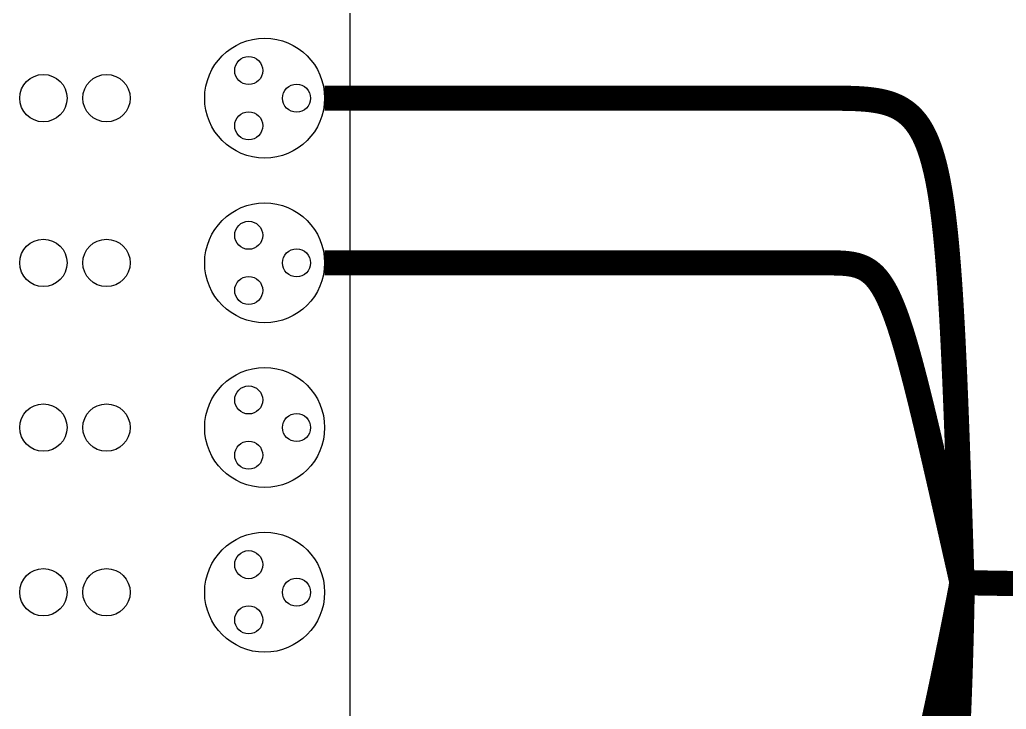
# Model space of a CAD drawing. Header units: millimetres. Extents: x 88 to 97873, y 32 to 55088.
# Drawn here: x 2894 to 3874, y 8741 to 9426 of the extents above; entities that cross this region are included whole.
import ezdxf

# ---------------------------------------------------------------- set-up
doc = ezdxf.new("R2010")
doc.units = ezdxf.units.MM
doc.header["$LTSCALE"] = 0.3
doc.layers.add('Ligação exterior', color=171, linetype='Continuous')

msp = doc.modelspace()

# ---------------------------------------------------------------- linework, layer by layer
at = {"color": 4, "const_width": 25}
msp.add_lwpolyline([(3817.33, 8866.78), (4077.38, 8862.34, 0.419223), (4171.31, 8954.68), (4171.31, 11568.75, -0.414214), (4263.66, 11661.1), (18232.83, 11661.1, -0.414201), (18325.19, 11568.75), (18325.31, 8765.32)], format="xyb", dxfattribs=at)
at = {"color": 5, "const_width": 25}
for points in [[(3197.14, 9347.78), (3693.53, 9347.78)], [(3693.53, 9347.78), (3693.89, 9347.78), (3694.26, 9347.78), (3694.62, 9347.78), (3694.98, 9347.78), (3695.34, 9347.78), (3695.7, 9347.78), (3696.06, 9347.78), (3696.42, 9347.78), (3696.77, 9347.78), (3697.13, 9347.78), (3697.48, 9347.78), (3697.84, 9347.78), (3698.19, 9347.78), (3698.55, 9347.78), (3698.9, 9347.78), (3699.25, 9347.78), (3699.6, 9347.78), (3699.96, 9347.78), (3700.31, 9347.78), (3700.65, 9347.78), (3701, 9347.78), (3701.35, 9347.78), (3701.7, 9347.78), (3702.05, 9347.78), (3702.39, 9347.78), (3702.74, 9347.77), (3703.08, 9347.77), (3703.42, 9347.77), (3703.77, 9347.77), (3704.11, 9347.77), (3704.45, 9347.77), (3704.79, 9347.77), (3705.13, 9347.77), (3705.47, 9347.76), (3705.81, 9347.76), (3706.15, 9347.76), (3706.49, 9347.76), (3706.82, 9347.76), (3707.16, 9347.75), (3707.49, 9347.75), (3707.83, 9347.75), (3708.16, 9347.75), (3708.5, 9347.74), (3708.83, 9347.74), (3709.16, 9347.74), (3709.49, 9347.74), (3709.82, 9347.73), (3710.15, 9347.73), (3710.48, 9347.73), (3710.81, 9347.72), (3711.14, 9347.72), (3711.46, 9347.72), (3711.79, 9347.71), (3712.12, 9347.71), (3712.44, 9347.7), (3712.77, 9347.7), (3713.09, 9347.69), (3713.41, 9347.69), (3713.74, 9347.68), (3714.06, 9347.68), (3714.38, 9347.67), (3714.7, 9347.67), (3715.02, 9347.66), (3715.34, 9347.66), (3715.65, 9347.65), (3715.97, 9347.64), (3716.29, 9347.64), (3716.61, 9347.63), (3716.92, 9347.62), (3717.24, 9347.62), (3717.55, 9347.61), (3717.86, 9347.6), (3718.18, 9347.59), (3718.49, 9347.59), (3718.8, 9347.58), (3719.11, 9347.57), (3719.42, 9347.56), (3719.73, 9347.55), (3720.04, 9347.54), (3720.35, 9347.53), (3720.66, 9347.52), (3720.96, 9347.52), (3721.27, 9347.51), (3721.57, 9347.49), (3721.88, 9347.48), (3722.18, 9347.47), (3722.49, 9347.46), (3722.79, 9347.45), (3723.09, 9347.44), (3723.39, 9347.43), (3723.7, 9347.42), (3724, 9347.4), (3724.3, 9347.39), (3724.59, 9347.38), (3724.89, 9347.37), (3725.19, 9347.35), (3725.49, 9347.34), (3725.78, 9347.33), (3726.08, 9347.31), (3726.37, 9347.3), (3726.67, 9347.28), (3726.96, 9347.27), (3727.26, 9347.25), (3727.55, 9347.24), (3727.84, 9347.22), (3728.13, 9347.2), (3728.42, 9347.19), (3728.71, 9347.17), (3729, 9347.15), (3729.29, 9347.14), (3729.58, 9347.12), (3729.87, 9347.1), (3730.15, 9347.08), (3730.44, 9347.06), (3730.73, 9347.04), (3731.01, 9347.02), (3731.29, 9347), (3731.58, 9346.98), (3731.86, 9346.96), (3732.14, 9346.94), (3732.43, 9346.92), (3732.71, 9346.9), (3732.99, 9346.88), (3733.27, 9346.85), (3733.55, 9346.83), (3733.83, 9346.81), (3734.1, 9346.79), (3734.38, 9346.76), (3734.66, 9346.74), (3734.93, 9346.71), (3735.21, 9346.69), (3735.48, 9346.66), (3735.76, 9346.64), (3736.03, 9346.61), (3736.31, 9346.59), (3736.58, 9346.56), (3736.85, 9346.53), (3737.12, 9346.5), (3737.39, 9346.48), (3737.66, 9346.45), (3737.93, 9346.42), (3738.2, 9346.39), (3738.47, 9346.36), (3738.74, 9346.33), (3739, 9346.3), (3739.27, 9346.27), (3739.53, 9346.24), (3739.8, 9346.2), (3740.06, 9346.17), (3740.33, 9346.14), (3740.59, 9346.11), (3740.85, 9346.07), (3741.12, 9346.04), (3741.38, 9346), (3741.64, 9345.97), (3741.9, 9345.93), (3742.16, 9345.9), (3742.42, 9345.86), (3742.68, 9345.83), (3742.93, 9345.79), (3743.19, 9345.75), (3743.45, 9345.71), (3743.71, 9345.67), (3743.96, 9345.64), (3744.22, 9345.6), (3744.47, 9345.56), (3744.72, 9345.52), (3744.98, 9345.47), (3745.23, 9345.43), (3745.48, 9345.39), (3745.73, 9345.35), (3745.98, 9345.31), (3746.23, 9345.26), (3746.48, 9345.22), (3746.73, 9345.17), (3746.98, 9345.13), (3747.23, 9345.08), (3747.48, 9345.04), (3747.72, 9344.99), (3747.97, 9344.94), (3748.22, 9344.9), (3748.46, 9344.85), (3748.7, 9344.8), (3748.95, 9344.75), (3749.19, 9344.7), (3749.43, 9344.65), (3749.68, 9344.6), (3749.92, 9344.55), (3750.16, 9344.5), (3750.4, 9344.44), (3750.64, 9344.39), (3750.88, 9344.34), (3751.12, 9344.28), (3751.36, 9344.23), (3751.59, 9344.17), (3751.83, 9344.12), (3752.07, 9344.06), (3752.3, 9344), (3752.54, 9343.95), (3752.77, 9343.89), (3753.01, 9343.83), (3753.24, 9343.77), (3753.47, 9343.71), (3753.71, 9343.65), (3753.94, 9343.59), (3754.17, 9343.53), (3754.4, 9343.46), (3754.63, 9343.4), (3754.86, 9343.34), (3755.09, 9343.27), (3755.32, 9343.21), (3755.55, 9343.14), (3755.77, 9343.08), (3756, 9343.01), (3756.23, 9342.94), (3756.45, 9342.88), (3756.68, 9342.81), (3756.9, 9342.74), (3757.13, 9342.67), (3757.35, 9342.6), (3757.57, 9342.53), (3757.8, 9342.45), (3758.02, 9342.38), (3758.24, 9342.31), (3758.46, 9342.24), (3758.68, 9342.16), (3758.9, 9342.09), (3759.12, 9342.01), (3759.34, 9341.93), (3759.56, 9341.86), (3759.78, 9341.78), (3759.99, 9341.7), (3760.21, 9341.62), (3760.43, 9341.54), (3760.64, 9341.46), (3760.86, 9341.38), (3761.07, 9341.3), (3761.29, 9341.22), (3761.5, 9341.13), (3761.71, 9341.05), (3761.92, 9340.97), (3762.14, 9340.88), (3762.35, 9340.79), (3762.56, 9340.71), (3762.77, 9340.62), (3762.98, 9340.53), (3763.19, 9340.44), (3763.4, 9340.35), (3763.6, 9340.26), (3763.81, 9340.17), (3764.02, 9340.08), (3764.23, 9339.99), (3764.43, 9339.9), (3764.64, 9339.8), (3764.84, 9339.71), (3765.05, 9339.61), (3765.25, 9339.52), (3765.45, 9339.42), (3765.66, 9339.32), (3765.86, 9339.22), (3766.06, 9339.12), (3766.26, 9339.02), (3766.46, 9338.92), (3766.67, 9338.82), (3766.86, 9338.72), (3767.06, 9338.62), (3767.26, 9338.51), (3767.46, 9338.41), (3767.66, 9338.3), (3767.86, 9338.2), (3768.05, 9338.09), (3768.25, 9337.98), (3768.45, 9337.87), (3768.64, 9337.76), (3768.84, 9337.65), (3769.03, 9337.54), (3769.22, 9337.43), (3769.42, 9337.32), (3769.61, 9337.21), (3769.8, 9337.09), (3770, 9336.98), (3770.19, 9336.86), (3770.38, 9336.74), (3770.57, 9336.63), (3770.76, 9336.51), (3770.95, 9336.39), (3771.14, 9336.27), (3771.32, 9336.15), (3771.51, 9336.03), (3771.7, 9335.91), (3771.89, 9335.78), (3772.07, 9335.66), (3772.26, 9335.53), (3772.44, 9335.41), (3772.63, 9335.28), (3772.81, 9335.15), (3773, 9335.02), (3773.18, 9334.89), (3773.37, 9334.76), (3773.55, 9334.63), (3773.73, 9334.5), (3773.91, 9334.37), (3774.09, 9334.23), (3774.27, 9334.1), (3774.45, 9333.96), (3774.63, 9333.83), (3774.81, 9333.69), (3774.99, 9333.55), (3775.17, 9333.41), (3775.35, 9333.27), (3775.53, 9333.13), (3775.7, 9332.99), (3775.88, 9332.85), (3776.05, 9332.71), (3776.23, 9332.56), (3776.4, 9332.42), (3776.58, 9332.27), (3776.75, 9332.12), (3776.93, 9331.97), (3777.1, 9331.82), (3777.27, 9331.67), (3777.45, 9331.52), (3777.62, 9331.37), (3777.79, 9331.22), (3777.96, 9331.06), (3778.13, 9330.91), (3778.3, 9330.75), (3778.47, 9330.6), (3778.64, 9330.44), (3778.81, 9330.28), (3778.97, 9330.12), (3779.14, 9329.96), (3779.31, 9329.8), (3779.48, 9329.64), (3779.64, 9329.47), (3779.81, 9329.31), (3779.97, 9329.14), (3780.14, 9328.98), (3780.3, 9328.81), (3780.47, 9328.64), (3780.63, 9328.47), (3780.79, 9328.3), (3780.96, 9328.13), (3781.12, 9327.96), (3781.28, 9327.78), (3781.44, 9327.61), (3781.6, 9327.43), (3781.76, 9327.26), (3781.92, 9327.08), (3782.08, 9326.9), (3782.24, 9326.72), (3782.4, 9326.54), (3782.56, 9326.36), (3782.72, 9326.18), (3782.87, 9325.99), (3783.03, 9325.81), (3783.19, 9325.62), (3783.34, 9325.44), (3783.5, 9325.25), (3783.66, 9325.06), (3783.81, 9324.87), (3783.96, 9324.68), (3784.12, 9324.49), (3784.27, 9324.29), (3784.43, 9324.1), (3784.58, 9323.9), (3784.73, 9323.71), (3784.88, 9323.51), (3785.03, 9323.31), (3785.18, 9323.11), (3785.34, 9322.91), (3785.49, 9322.71), (3785.63, 9322.51), (3785.78, 9322.3), (3785.93, 9322.1), (3786.08, 9321.89), (3786.23, 9321.69), (3786.38, 9321.48), (3786.52, 9321.27), (3786.67, 9321.06), (3786.82, 9320.85), (3786.96, 9320.63), (3787.11, 9320.42), (3787.25, 9320.21), (3787.4, 9319.99), (3787.54, 9319.77), (3787.69, 9319.55), (3787.83, 9319.33), (3787.97, 9319.11), (3788.12, 9318.89), (3788.26, 9318.67), (3788.4, 9318.45), (3788.54, 9318.22), (3788.68, 9317.99), (3788.82, 9317.77), (3788.96, 9317.54), (3789.1, 9317.31), (3789.24, 9317.08), (3789.38, 9316.85), (3789.52, 9316.61), (3789.66, 9316.38), (3789.8, 9316.14), (3789.93, 9315.91), (3790.07, 9315.67), (3790.21, 9315.43), (3790.35, 9315.19), (3790.48, 9314.95), (3790.62, 9314.7), (3790.75, 9314.46), (3790.89, 9314.22), (3791.02, 9313.97), (3791.15, 9313.72), (3791.29, 9313.47), (3791.42, 9313.22), (3791.55, 9312.97), (3791.69, 9312.72), (3791.82, 9312.47), (3791.95, 9312.21), (3792.08, 9311.96), (3792.21, 9311.7), (3792.34, 9311.44), (3792.47, 9311.18), (3792.6, 9310.92), (3792.73, 9310.66), (3792.86, 9310.4), (3792.99, 9310.13), (3793.12, 9309.86), (3793.25, 9309.6), (3793.37, 9309.33), (3793.5, 9309.06), (3793.63, 9308.79), (3793.75, 9308.52), (3793.88, 9308.24), (3794, 9307.97), (3794.13, 9307.69), (3794.25, 9307.42), (3794.38, 9307.14), (3794.5, 9306.86), (3794.63, 9306.58), (3794.75, 9306.3), (3794.87, 9306.01), (3795, 9305.73), (3795.12, 9305.44), (3795.24, 9305.15), (3795.36, 9304.86), (3795.48, 9304.57), (3795.6, 9304.28), (3795.72, 9303.99), (3795.84, 9303.7), (3795.96, 9303.4), (3796.08, 9303.11), (3796.2, 9302.81), (3796.32, 9302.51), (3796.44, 9302.21), (3796.56, 9301.91), (3796.68, 9301.6), (3796.79, 9301.3), (3796.91, 9300.99), (3797.03, 9300.69), (3797.14, 9300.38), (3797.26, 9300.07), (3797.37, 9299.76), (3797.49, 9299.44), (3797.6, 9299.13), (3797.72, 9298.81), (3797.83, 9298.5), (3797.95, 9298.18), (3798.06, 9297.86), (3798.17, 9297.54), (3798.29, 9297.22), (3798.4, 9296.89), (3798.51, 9296.57), (3798.62, 9296.24), (3798.73, 9295.91), (3798.85, 9295.59), (3798.96, 9295.26), (3799.07, 9294.92), (3799.18, 9294.59), (3799.29, 9294.26), (3799.4, 9293.92), (3799.5, 9293.58), (3799.61, 9293.24), (3799.72, 9292.9), (3799.83, 9292.56), (3799.94, 9292.22), (3800.05, 9291.88), (3800.15, 9291.53), (3800.26, 9291.18), (3800.37, 9290.83), (3800.47, 9290.48), (3800.58, 9290.13), (3800.68, 9289.78), (3800.79, 9289.42), (3800.89, 9289.07), (3801, 9288.71), (3801.1, 9288.35), (3801.21, 9287.99), (3801.31, 9287.63), (3801.41, 9287.27), (3801.52, 9286.9), (3801.62, 9286.54), (3801.72, 9286.17), (3801.82, 9285.8), (3801.92, 9285.43), (3802.03, 9285.06), (3802.13, 9284.68), (3802.23, 9284.31), (3802.33, 9283.93), (3802.43, 9283.56), (3802.53, 9283.18), (3802.63, 9282.8), (3802.73, 9282.41), (3802.83, 9282.03), (3802.92, 9281.64), (3803.02, 9281.26), (3803.12, 9280.87), (3803.22, 9280.48), (3803.32, 9280.09), (3803.41, 9279.7), (3803.51, 9279.3), (3803.61, 9278.91), (3803.7, 9278.51), (3803.8, 9278.11), (3803.89, 9277.71), (3803.99, 9277.31), (3804.08, 9276.9), (3804.18, 9276.5), (3804.27, 9276.09), (3804.37, 9275.68), (3804.46, 9275.27), (3804.55, 9274.86), (3804.65, 9274.45), (3804.74, 9274.04), (3804.83, 9273.62), (3804.93, 9273.2), (3805.02, 9272.78), (3805.11, 9272.36), (3805.2, 9271.94), (3805.29, 9271.52), (3805.38, 9271.09), (3805.47, 9270.66), (3805.56, 9270.24), (3805.66, 9269.81), (3805.74, 9269.37), (3805.83, 9268.94), (3805.92, 9268.51), (3806.01, 9268.07), (3806.1, 9267.63), (3806.19, 9267.19), (3806.28, 9266.75), (3806.37, 9266.31), (3806.45, 9265.86), (3806.54, 9265.42), (3806.63, 9264.97), (3806.71, 9264.52), (3806.8, 9264.07), (3806.89, 9263.62), (3806.97, 9263.16), (3807.06, 9262.71), (3807.14, 9262.25), (3807.23, 9261.79), (3807.32, 9261.33), (3807.4, 9260.87), (3807.48, 9260.4), (3807.57, 9259.94), (3807.65, 9259.47), (3807.74, 9259), (3807.82, 9258.53), (3807.9, 9258.06), (3807.99, 9257.59), (3808.07, 9257.11), (3808.15, 9256.63), (3808.23, 9256.15), (3808.31, 9255.67), (3808.4, 9255.19), (3808.48, 9254.71), (3808.56, 9254.22), (3808.64, 9253.73), (3808.72, 9253.25), (3808.8, 9252.76), (3808.88, 9252.26), (3808.96, 9251.77), (3809.04, 9251.27), (3809.12, 9250.78), (3809.2, 9250.28), (3809.28, 9249.78), (3809.35, 9249.27), (3809.43, 9248.77), (3809.51, 9248.26), (3809.59, 9247.75), (3809.67, 9247.25), (3809.74, 9246.73), (3809.82, 9246.22), (3809.9, 9245.71), (3809.97, 9245.19), (3810.05, 9244.67), (3810.13, 9244.15), (3810.2, 9243.63), (3810.28, 9243.11), (3810.35, 9242.58), (3810.43, 9242.05), (3810.5, 9241.53), (3810.58, 9241), (3810.65, 9240.46), (3810.73, 9239.93), (3810.8, 9239.39), (3810.88, 9238.86), (3810.95, 9238.32), (3811.02, 9237.78), (3811.1, 9237.23), (3811.17, 9236.69), (3811.24, 9236.14), (3811.31, 9235.59), (3811.39, 9235.04), (3811.46, 9234.49), (3811.53, 9233.94), (3811.6, 9233.38), (3811.67, 9232.83), (3811.74, 9232.27), (3811.82, 9231.71), (3811.89, 9231.14), (3811.96, 9230.58), (3812.03, 9230.01), (3812.1, 9229.45), (3812.17, 9228.88), (3812.24, 9228.3), (3812.31, 9227.73), (3812.38, 9227.16), (3812.44, 9226.58), (3812.51, 9226), (3812.58, 9225.42), (3812.65, 9224.84), (3812.72, 9224.25), (3812.79, 9223.66), (3812.85, 9223.08), (3812.92, 9222.49), (3812.99, 9221.89), (3813.06, 9221.3), (3813.12, 9220.71), (3813.19, 9220.11), (3813.26, 9219.51), (3813.32, 9218.91), (3813.39, 9218.3), (3813.45, 9217.7), (3813.52, 9217.09), (3813.59, 9216.48), (3813.65, 9215.87), (3813.72, 9215.26), (3813.78, 9214.65), (3813.85, 9214.03), (3813.91, 9213.41), (3813.98, 9212.79), (3814.04, 9212.17), (3814.1, 9211.54), (3814.17, 9210.92), (3814.23, 9210.29), (3814.29, 9209.66), (3814.36, 9209.03), (3814.42, 9208.4), (3814.48, 9207.76), (3814.55, 9207.12), (3814.61, 9206.48), (3814.67, 9205.84), (3814.73, 9205.2), (3814.8, 9204.55), (3814.86, 9203.91), (3814.92, 9203.26), (3814.98, 9202.61), (3815.04, 9201.95), (3815.1, 9201.3), (3815.16, 9200.64), (3815.22, 9199.98), (3815.29, 9199.32), (3815.35, 9198.66), (3815.41, 9197.99), (3815.47, 9197.33), (3815.53, 9196.66), (3815.59, 9195.99), (3815.65, 9195.32), (3815.7, 9194.64), (3815.76, 9193.96), (3815.82, 9193.29), (3815.88, 9192.61), (3815.94, 9191.92), (3816, 9191.24), (3816.06, 9190.55), (3816.12, 9189.86), (3816.17, 9189.17), (3816.23, 9188.48), (3816.29, 9187.78), (3816.35, 9187.09), (3816.4, 9186.39), (3816.46, 9185.69), (3816.52, 9184.99), (3816.58, 9184.28), (3816.63, 9183.57), (3816.69, 9182.87), (3816.75, 9182.15), (3816.8, 9181.44), (3816.86, 9180.73), (3816.91, 9180.01), (3816.97, 9179.29), (3817.03, 9178.57), (3817.08, 9177.85), (3817.14, 9177.12), (3817.19, 9176.39), (3817.25, 9175.67), (3817.3, 9174.93), (3817.36, 9174.2), (3817.41, 9173.46), (3817.47, 9172.73), (3817.52, 9171.99), (3817.57, 9171.25), (3817.63, 9170.5), (3817.68, 9169.76), (3817.74, 9169.01), (3817.79, 9168.26), (3817.84, 9167.51), (3817.9, 9166.75), (3817.95, 9165.99), (3818, 9165.24), (3818.06, 9164.48), (3818.11, 9163.71), (3818.16, 9162.95), (3818.22, 9162.18), (3818.27, 9161.41), (3818.32, 9160.64), (3818.37, 9159.87), (3818.42, 9159.09), (3818.48, 9158.31), (3818.53, 9157.54), (3818.58, 9156.75), (3818.63, 9155.97), (3818.68, 9155.18), (3818.74, 9154.39), (3818.79, 9153.6), (3818.84, 9152.81), (3818.89, 9152.02), (3818.94, 9151.22), (3818.99, 9150.42), (3819.04, 9149.62), (3819.09, 9148.82), (3819.14, 9148.01), (3819.19, 9147.2), (3819.24, 9146.39), (3819.29, 9145.58), (3819.34, 9144.77), (3819.39, 9143.95), (3819.44, 9143.13), (3819.49, 9142.31), (3819.54, 9141.49), (3819.59, 9140.66), (3819.64, 9139.84), (3819.69, 9139.01), (3819.74, 9138.17), (3819.79, 9137.34), (3819.84, 9136.5), (3819.88, 9135.67), (3819.93, 9134.83), (3819.98, 9133.98), (3820.03, 9133.14), (3820.08, 9132.29), (3820.13, 9131.44), (3820.18, 9130.59), (3820.22, 9129.73), (3820.27, 9128.88), (3820.32, 9128.02), (3820.37, 9127.16), (3820.41, 9126.3), (3820.46, 9125.43), (3820.51, 9124.56), (3820.56, 9123.69), (3820.6, 9122.82), (3820.65, 9121.95), (3820.7, 9121.07), (3820.75, 9120.19), (3820.79, 9119.31), (3820.84, 9118.43), (3820.89, 9117.54), (3820.93, 9116.66), (3820.98, 9115.77), (3821.03, 9114.87), (3821.07, 9113.98), (3821.12, 9113.08), (3821.17, 9112.18), (3821.21, 9111.28), (3821.26, 9110.38), (3821.3, 9109.47), (3821.35, 9108.56), (3821.4, 9107.65), (3821.44, 9106.74), (3821.49, 9105.82), (3821.53, 9104.91), (3821.58, 9103.99), (3821.62, 9103.06), (3821.67, 9102.14), (3821.71, 9101.21), (3821.76, 9100.28), (3821.8, 9099.35), (3821.85, 9098.42), (3821.9, 9097.48), (3821.94, 9096.54), (3821.99, 9095.6), (3822.03, 9094.66), (3822.07, 9093.71), (3822.12, 9092.76), (3822.16, 9091.81), (3822.21, 9090.86), (3822.25, 9089.91), (3822.3, 9088.95), (3822.34, 9087.99), (3822.39, 9087.03), (3822.43, 9086.06), (3822.48, 9085.09), (3822.52, 9084.12), (3822.56, 9083.15), (3822.61, 9082.18), (3822.65, 9081.2), (3822.7, 9080.22), (3822.74, 9079.24), (3822.78, 9078.26), (3822.83, 9077.27), (3822.87, 9076.28), (3822.91, 9075.29), (3822.96, 9074.3), (3823, 9073.3), (3823.05, 9072.31), (3823.09, 9071.31), (3823.13, 9070.3), (3823.18, 9069.3), (3823.22, 9068.29), (3823.26, 9067.28), (3823.31, 9066.27), (3823.35, 9065.25), (3823.39, 9064.23), (3823.44, 9063.21), (3823.48, 9062.19), (3823.52, 9061.17), (3823.56, 9060.14), (3823.61, 9059.11), (3823.65, 9058.08), (3823.69, 9057.04), (3823.74, 9056.01), (3823.78, 9054.97), (3823.82, 9053.92), (3823.87, 9052.88), (3823.91, 9051.83), (3823.95, 9050.78), (3823.99, 9049.73), (3824.04, 9048.68), (3824.08, 9047.62), (3824.12, 9046.56), (3824.16, 9045.5), (3824.21, 9044.43), (3824.25, 9043.37), (3824.29, 9042.3), (3824.33, 9041.23), (3824.38, 9040.15), (3824.42, 9039.08), (3824.46, 9038), (3824.5, 9036.91), (3824.55, 9035.83), (3824.59, 9034.74), (3824.63, 9033.65), (3824.67, 9032.56), (3824.72, 9031.47), (3824.76, 9030.37), (3824.8, 9029.27), (3824.84, 9028.17), (3824.89, 9027.06), (3824.93, 9025.96), (3824.97, 9024.85), (3825.01, 9023.73), (3825.05, 9022.62), (3825.1, 9021.5), (3825.14, 9020.38), (3825.18, 9019.26), (3825.22, 9018.13), (3825.27, 9017.01), (3825.31, 9015.88), (3825.35, 9014.74), (3825.39, 9013.61), (3825.43, 9012.47), (3825.48, 9011.33), (3825.52, 9010.19), (3825.56, 9009.04), (3825.6, 9007.89), (3825.65, 9006.74), (3825.69, 9005.59), (3825.73, 9004.43), (3825.77, 9003.27), (3825.81, 9002.11), (3825.86, 9000.95), (3825.9, 8999.78), (3825.94, 8998.61), (3825.98, 8997.44), (3826.03, 8996.27), (3826.07, 8995.09), (3826.11, 8993.91), (3826.15, 8992.73), (3826.2, 8991.54), (3826.24, 8990.36), (3826.28, 8989.17), (3826.32, 8987.97), (3826.36, 8986.78), (3826.41, 8985.58), (3826.45, 8984.38), (3826.49, 8983.18), (3826.53, 8981.97), (3826.58, 8980.76), (3826.62, 8979.55), (3826.66, 8978.34), (3826.7, 8977.12), (3826.75, 8975.9), (3826.79, 8974.68), (3826.83, 8973.45), (3826.87, 8972.23), (3826.92, 8971), (3826.96, 8969.76), (3827, 8968.53), (3827.05, 8967.29), (3827.09, 8966.05), (3827.13, 8964.81), (3827.17, 8963.56), (3827.22, 8962.31), (3827.26, 8961.06), (3827.3, 8959.8), (3827.35, 8958.55), (3827.39, 8957.29), (3827.43, 8956.03), (3827.48, 8954.76), (3827.52, 8953.49), (3827.56, 8952.22), (3827.6, 8950.95), (3827.65, 8949.67), (3827.69, 8948.39), (3827.73, 8947.11), (3827.78, 8945.83), (3827.82, 8944.54), (3827.86, 8943.25), (3827.91, 8941.96), (3827.95, 8940.66), (3828, 8939.37), (3828.04, 8938.07), (3828.08, 8936.76), (3828.13, 8935.46), (3828.17, 8934.15), (3828.21, 8932.84), (3828.26, 8931.52), (3828.3, 8930.2), (3828.35, 8928.88), (3828.39, 8927.56), (3828.43, 8926.23), (3828.48, 8924.91), (3828.52, 8923.58), (3828.57, 8922.24), (3828.61, 8920.9), (3828.66, 8919.56), (3828.7, 8918.22), (3828.75, 8916.88), (3828.79, 8915.53), (3828.83, 8914.18), (3828.88, 8912.82), (3828.92, 8911.47), (3828.97, 8910.11), (3829.01, 8908.75), (3829.06, 8907.38), (3829.1, 8906.01), (3829.15, 8904.64), (3829.19, 8903.27), (3829.24, 8901.89), (3829.29, 8900.52), (3829.33, 8899.13), (3829.38, 8897.75), (3829.42, 8896.36), (3829.47, 8894.97), (3829.51, 8893.58), (3829.56, 8892.18), (3829.61, 8890.78), (3829.65, 8889.38), (3829.7, 8887.98), (3829.74, 8886.57), (3829.79, 8885.16), (3829.84, 8883.74), (3829.88, 8882.33), (3829.93, 8880.91), (3829.98, 8879.49), (3830.02, 8878.06), (3830.07, 8876.63), (3830.12, 8875.2), (3830.16, 8873.77), (3830.21, 8872.33), (3830.26, 8870.9), (3830.3, 8869.45), (3830.35, 8868.01), (3830.4, 8866.56), (3830.45, 8865.11), (3830.49, 8863.65), (3830.54, 8862.2), (3830.59, 8860.74)]]:
    msp.add_lwpolyline(points, dxfattribs=at)
at = {"color": 112, "const_width": 25}
for points in [[(3197.14, 9184.2), (3693.53, 9184.2)], [(3693.53, 9184.2), (3693.73, 9184.2), (3693.92, 9184.2), (3694.12, 9184.2), (3694.31, 9184.2), (3694.51, 9184.2), (3694.7, 9184.2), (3694.9, 9184.2), (3695.09, 9184.2), (3695.28, 9184.2), (3695.47, 9184.2), (3695.67, 9184.2), (3695.86, 9184.2), (3696.05, 9184.2), (3696.24, 9184.2), (3696.43, 9184.2), (3696.62, 9184.2), (3696.81, 9184.2), (3697, 9184.19), (3697.19, 9184.19), (3697.38, 9184.19), (3697.57, 9184.19), (3697.75, 9184.19), (3697.94, 9184.19), (3698.13, 9184.19), (3698.32, 9184.19), (3698.5, 9184.19), (3698.69, 9184.19), (3698.87, 9184.19), (3699.06, 9184.19), (3699.25, 9184.19), (3699.43, 9184.19), (3699.61, 9184.19), (3699.8, 9184.19), (3699.98, 9184.18), (3700.17, 9184.18), (3700.35, 9184.18), (3700.53, 9184.18), (3700.71, 9184.18), (3700.89, 9184.18), (3701.08, 9184.18), (3701.26, 9184.17), (3701.44, 9184.17), (3701.62, 9184.17), (3701.8, 9184.17), (3701.98, 9184.17), (3702.16, 9184.17), (3702.34, 9184.16), (3702.51, 9184.16), (3702.69, 9184.16), (3702.87, 9184.16), (3703.05, 9184.15), (3703.22, 9184.15), (3703.4, 9184.15), (3703.58, 9184.15), (3703.75, 9184.14), (3703.93, 9184.14), (3704.1, 9184.14), (3704.28, 9184.13), (3704.45, 9184.13), (3704.63, 9184.13), (3704.8, 9184.12), (3704.98, 9184.12), (3705.15, 9184.12), (3705.32, 9184.11), (3705.5, 9184.11), (3705.67, 9184.11), (3705.84, 9184.1), (3706.01, 9184.1), (3706.18, 9184.09), (3706.35, 9184.09), (3706.52, 9184.08), (3706.69, 9184.08), (3706.86, 9184.07), (3707.03, 9184.07), (3707.2, 9184.06), (3707.37, 9184.06), (3707.54, 9184.05), (3707.71, 9184.05), (3707.88, 9184.04), (3708.04, 9184.03), (3708.21, 9184.03), (3708.38, 9184.02), (3708.55, 9184.02), (3708.71, 9184.01), (3708.88, 9184), (3709.04, 9183.99), (3709.21, 9183.99), (3709.37, 9183.98), (3709.54, 9183.97), (3709.7, 9183.97), (3709.87, 9183.96), (3710.03, 9183.95), (3710.19, 9183.94), (3710.36, 9183.93), (3710.52, 9183.92), (3710.68, 9183.92), (3710.85, 9183.91), (3711.01, 9183.9), (3711.17, 9183.89), (3711.33, 9183.88), (3711.49, 9183.87), (3711.65, 9183.86), (3711.81, 9183.85), (3711.97, 9183.84), (3712.13, 9183.83), (3712.29, 9183.82), (3712.45, 9183.81), (3712.61, 9183.8), (3712.77, 9183.79), (3712.93, 9183.77), (3713.08, 9183.76), (3713.24, 9183.75), (3713.4, 9183.74), (3713.56, 9183.73), (3713.71, 9183.71), (3713.87, 9183.7), (3714.02, 9183.69), (3714.18, 9183.67), (3714.34, 9183.66), (3714.49, 9183.65), (3714.65, 9183.63), (3714.8, 9183.62), (3714.95, 9183.61), (3715.11, 9183.59), (3715.26, 9183.58), (3715.42, 9183.56), (3715.57, 9183.55), (3715.72, 9183.53), (3715.87, 9183.51), (3716.03, 9183.5), (3716.18, 9183.48), (3716.33, 9183.47), (3716.48, 9183.45), (3716.63, 9183.43), (3716.78, 9183.42), (3716.93, 9183.4), (3717.09, 9183.38), (3717.24, 9183.36), (3717.39, 9183.34), (3717.53, 9183.33), (3717.68, 9183.31), (3717.83, 9183.29), (3717.98, 9183.27), (3718.13, 9183.25), (3718.28, 9183.23), (3718.43, 9183.21), (3718.57, 9183.19), (3718.72, 9183.17), (3718.87, 9183.15), (3719.01, 9183.12), (3719.16, 9183.1), (3719.31, 9183.08), (3719.45, 9183.06), (3719.6, 9183.04), (3719.74, 9183.01), (3719.89, 9182.99), (3720.03, 9182.97), (3720.18, 9182.94), (3720.32, 9182.92), (3720.47, 9182.9), (3720.61, 9182.87), (3720.75, 9182.85), (3720.9, 9182.82), (3721.04, 9182.8), (3721.18, 9182.77), (3721.33, 9182.74), (3721.47, 9182.72), (3721.61, 9182.69), (3721.75, 9182.66), (3721.89, 9182.64), (3722.04, 9182.61), (3722.18, 9182.58), (3722.32, 9182.55), (3722.46, 9182.52), (3722.6, 9182.49), (3722.74, 9182.47), (3722.88, 9182.44), (3723.02, 9182.41), (3723.16, 9182.37), (3723.3, 9182.34), (3723.43, 9182.31), (3723.57, 9182.28), (3723.71, 9182.25), (3723.85, 9182.22), (3723.99, 9182.19), (3724.12, 9182.15), (3724.26, 9182.12), (3724.4, 9182.09), (3724.54, 9182.05), (3724.67, 9182.02), (3724.81, 9181.98), (3724.94, 9181.95), (3725.08, 9181.91), (3725.22, 9181.88), (3725.35, 9181.84), (3725.49, 9181.81), (3725.62, 9181.77), (3725.76, 9181.73), (3725.89, 9181.69), (3726.03, 9181.66), (3726.16, 9181.62), (3726.29, 9181.58), (3726.43, 9181.54), (3726.56, 9181.5), (3726.69, 9181.46), (3726.83, 9181.42), (3726.96, 9181.38), (3727.09, 9181.34), (3727.22, 9181.3), (3727.36, 9181.26), (3727.49, 9181.21), (3727.62, 9181.17), (3727.75, 9181.13), (3727.88, 9181.08), (3728.01, 9181.04), (3728.14, 9181), (3728.27, 9180.95), (3728.4, 9180.91), (3728.53, 9180.86), (3728.66, 9180.81), (3728.79, 9180.77), (3728.92, 9180.72), (3729.05, 9180.67), (3729.18, 9180.63), (3729.31, 9180.58), (3729.44, 9180.53), (3729.57, 9180.48), (3729.7, 9180.43), (3729.82, 9180.38), (3729.95, 9180.33), (3730.08, 9180.28), (3730.21, 9180.23), (3730.33, 9180.18), (3730.46, 9180.13), (3730.59, 9180.07), (3730.71, 9180.02), (3730.84, 9179.97), (3730.97, 9179.91), (3731.09, 9179.86), (3731.22, 9179.81), (3731.34, 9179.75), (3731.47, 9179.69), (3731.59, 9179.64), (3731.72, 9179.58), (3731.84, 9179.53), (3731.97, 9179.47), (3732.09, 9179.41), (3732.22, 9179.35), (3732.34, 9179.29), (3732.47, 9179.23), (3732.59, 9179.17), (3732.71, 9179.11), (3732.84, 9179.05), (3732.96, 9178.99), (3733.08, 9178.93), (3733.21, 9178.87), (3733.33, 9178.8), (3733.45, 9178.74), (3733.57, 9178.68), (3733.69, 9178.61), (3733.82, 9178.55), (3733.94, 9178.48), (3734.06, 9178.42), (3734.18, 9178.35), (3734.3, 9178.29), (3734.42, 9178.22), (3734.54, 9178.15), (3734.66, 9178.08), (3734.78, 9178.01), (3734.91, 9177.94), (3735.03, 9177.87), (3735.15, 9177.8), (3735.26, 9177.73), (3735.38, 9177.66), (3735.5, 9177.59), (3735.62, 9177.52), (3735.74, 9177.45), (3735.86, 9177.37), (3735.98, 9177.3), (3736.1, 9177.22), (3736.22, 9177.15), (3736.34, 9177.07), (3736.45, 9177), (3736.57, 9176.92), (3736.69, 9176.84), (3736.81, 9176.77), (3736.92, 9176.69), (3737.04, 9176.61), (3737.16, 9176.53), (3737.28, 9176.45), (3737.39, 9176.37), (3737.51, 9176.29), (3737.63, 9176.21), (3737.74, 9176.12), (3737.86, 9176.04), (3737.98, 9175.96), (3738.09, 9175.88), (3738.21, 9175.79), (3738.32, 9175.71), (3738.44, 9175.62), (3738.55, 9175.53), (3738.67, 9175.45), (3738.78, 9175.36), (3738.9, 9175.27), (3739.01, 9175.18), (3739.13, 9175.1), (3739.24, 9175.01), (3739.36, 9174.92), (3739.47, 9174.83), (3739.59, 9174.73), (3739.7, 9174.64), (3739.81, 9174.55), (3739.93, 9174.46), (3740.04, 9174.36), (3740.15, 9174.27), (3740.27, 9174.17), (3740.38, 9174.08), (3740.49, 9173.98), (3740.61, 9173.89), (3740.72, 9173.79), (3740.83, 9173.69), (3740.94, 9173.59), (3741.06, 9173.49), (3741.17, 9173.39), (3741.28, 9173.29), (3741.39, 9173.19), (3741.5, 9173.09), (3741.62, 9172.99), (3741.73, 9172.89), (3741.84, 9172.78), (3741.95, 9172.68), (3742.06, 9172.57), (3742.17, 9172.47), (3742.28, 9172.36), (3742.4, 9172.26), (3742.51, 9172.15), (3742.62, 9172.04), (3742.73, 9171.93), (3742.84, 9171.82), (3742.95, 9171.71), (3743.06, 9171.6), (3743.17, 9171.49), (3743.28, 9171.38), (3743.39, 9171.27), (3743.5, 9171.15), (3743.61, 9171.04), (3743.72, 9170.93), (3743.83, 9170.81), (3743.94, 9170.69), (3744.05, 9170.58), (3744.15, 9170.46), (3744.26, 9170.34), (3744.37, 9170.22), (3744.48, 9170.11), (3744.59, 9169.99), (3744.7, 9169.87), (3744.81, 9169.74), (3744.92, 9169.62), (3745.02, 9169.5), (3745.13, 9169.38), (3745.24, 9169.25), (3745.35, 9169.13), (3745.46, 9169), (3745.56, 9168.88), (3745.67, 9168.75), (3745.78, 9168.62), (3745.89, 9168.5), (3745.99, 9168.37), (3746.1, 9168.24), (3746.21, 9168.11), (3746.32, 9167.98), (3746.42, 9167.85), (3746.53, 9167.71), (3746.64, 9167.58), (3746.74, 9167.45), (3746.85, 9167.31), (3746.96, 9167.18), (3747.06, 9167.04), (3747.17, 9166.9), (3747.28, 9166.77), (3747.38, 9166.63), (3747.49, 9166.49), (3747.6, 9166.35), (3747.7, 9166.21), (3747.81, 9166.07), (3747.91, 9165.93), (3748.02, 9165.79), (3748.13, 9165.64), (3748.23, 9165.5), (3748.34, 9165.35), (3748.44, 9165.21), (3748.55, 9165.06), (3748.65, 9164.92), (3748.76, 9164.77), (3748.86, 9164.62), (3748.97, 9164.47), (3749.07, 9164.32), (3749.18, 9164.17), (3749.28, 9164.02), (3749.39, 9163.87), (3749.49, 9163.72), (3749.6, 9163.56), (3749.7, 9163.41), (3749.81, 9163.25), (3749.91, 9163.1), (3750.02, 9162.94), (3750.12, 9162.78), (3750.23, 9162.62), (3750.33, 9162.46), (3750.44, 9162.3), (3750.54, 9162.14), (3750.64, 9161.98), (3750.75, 9161.82), (3750.85, 9161.66), (3750.96, 9161.49), (3751.06, 9161.33), (3751.17, 9161.16), (3751.27, 9161), (3751.37, 9160.83), (3751.48, 9160.66), (3751.58, 9160.5), (3751.68, 9160.33), (3751.79, 9160.16), (3751.89, 9159.98), (3752, 9159.81), (3752.1, 9159.64), (3752.2, 9159.47), (3752.31, 9159.29), (3752.41, 9159.12), (3752.51, 9158.94), (3752.62, 9158.77), (3752.72, 9158.59), (3752.82, 9158.41), (3752.93, 9158.23), (3753.03, 9158.05), (3753.13, 9157.87), (3753.24, 9157.69), (3753.34, 9157.51), (3753.44, 9157.32), (3753.54, 9157.14), (3753.65, 9156.95), (3753.75, 9156.77), (3753.85, 9156.58), (3753.96, 9156.39), (3754.06, 9156.21), (3754.16, 9156.02), (3754.27, 9155.83), (3754.37, 9155.64), (3754.47, 9155.44), (3754.57, 9155.25), (3754.68, 9155.06), (3754.78, 9154.86), (3754.88, 9154.67), (3754.98, 9154.47), (3755.09, 9154.28), (3755.19, 9154.08), (3755.29, 9153.88), (3755.4, 9153.68), (3755.5, 9153.48), (3755.6, 9153.28), (3755.7, 9153.08), (3755.81, 9152.87), (3755.91, 9152.67), (3756.01, 9152.47), (3756.11, 9152.26), (3756.22, 9152.05), (3756.32, 9151.85), (3756.42, 9151.64), (3756.52, 9151.43), (3756.63, 9151.22), (3756.73, 9151.01), (3756.83, 9150.8), (3756.93, 9150.58), (3757.04, 9150.37), (3757.14, 9150.15), (3757.24, 9149.94), (3757.34, 9149.72), (3757.45, 9149.51), (3757.55, 9149.29), (3757.65, 9149.07), (3757.75, 9148.85), (3757.86, 9148.63), (3757.96, 9148.41), (3758.06, 9148.18), (3758.16, 9147.96), (3758.27, 9147.73), (3758.37, 9147.51), (3758.47, 9147.28), (3758.57, 9147.06), (3758.68, 9146.83), (3758.78, 9146.6), (3758.88, 9146.37), (3758.98, 9146.14), (3759.09, 9145.9), (3759.19, 9145.67), (3759.29, 9145.44), (3759.39, 9145.2), (3759.5, 9144.97), (3759.6, 9144.73), (3759.7, 9144.49), (3759.8, 9144.25), (3759.91, 9144.01), (3760.01, 9143.77), (3760.11, 9143.53), (3760.21, 9143.29), (3760.32, 9143.05), (3760.42, 9142.8), (3760.52, 9142.56), (3760.63, 9142.31), (3760.73, 9142.06), (3760.83, 9141.81), (3760.93, 9141.56), (3761.04, 9141.31), (3761.14, 9141.06), (3761.24, 9140.81), (3761.35, 9140.56), (3761.45, 9140.3), (3761.55, 9140.05), (3761.66, 9139.79), (3761.76, 9139.53), (3761.86, 9139.28), (3761.97, 9139.02), (3762.07, 9138.76), (3762.17, 9138.5), (3762.28, 9138.23), (3762.38, 9137.97), (3762.48, 9137.71), (3762.59, 9137.44), (3762.69, 9137.18), (3762.79, 9136.91), (3762.9, 9136.64), (3763, 9136.37), (3763.1, 9136.1), (3763.21, 9135.83), (3763.31, 9135.56), (3763.41, 9135.28), (3763.52, 9135.01), (3763.62, 9134.73), (3763.73, 9134.46), (3763.83, 9134.18), (3763.93, 9133.9), (3764.04, 9133.62), (3764.14, 9133.34), (3764.25, 9133.06), (3764.35, 9132.78), (3764.46, 9132.49), (3764.56, 9132.21), (3764.66, 9131.92), (3764.77, 9131.64), (3764.87, 9131.35), (3764.98, 9131.06), (3765.08, 9130.77), (3765.19, 9130.48), (3765.29, 9130.19), (3765.4, 9129.9), (3765.5, 9129.6), (3765.61, 9129.31), (3765.71, 9129.01), (3765.82, 9128.71), (3765.92, 9128.41), (3766.03, 9128.12), (3766.13, 9127.81), (3766.24, 9127.51), (3766.34, 9127.21), (3766.45, 9126.91), (3766.55, 9126.6), (3766.66, 9126.3), (3766.77, 9125.99), (3766.87, 9125.68), (3766.98, 9125.37), (3767.08, 9125.06), (3767.19, 9124.75), (3767.3, 9124.44), (3767.4, 9124.13), (3767.51, 9123.81), (3767.61, 9123.5), (3767.72, 9123.18), (3767.83, 9122.86), (3767.93, 9122.54), (3768.04, 9122.22), (3768.15, 9121.9), (3768.25, 9121.58), (3768.36, 9121.26), (3768.47, 9120.93), (3768.58, 9120.61), (3768.68, 9120.28), (3768.79, 9119.95), (3768.9, 9119.62), (3769.01, 9119.29), (3769.11, 9118.96), (3769.22, 9118.63), (3769.33, 9118.3), (3769.44, 9117.96), (3769.54, 9117.62), (3769.65, 9117.29), (3769.76, 9116.95), (3769.87, 9116.61), (3769.98, 9116.27), (3770.08, 9115.93), (3770.19, 9115.59), (3770.3, 9115.24), (3770.41, 9114.9), (3770.52, 9114.55), (3770.63, 9114.21), (3770.74, 9113.86), (3770.85, 9113.51), (3770.96, 9113.16), (3771.07, 9112.81), (3771.17, 9112.45), (3771.28, 9112.1), (3771.39, 9111.74), (3771.5, 9111.39), (3771.61, 9111.03), (3771.72, 9110.67), (3771.83, 9110.31), (3771.94, 9109.95), (3772.05, 9109.59), (3772.16, 9109.23), (3772.28, 9108.86), (3772.39, 9108.49), (3772.5, 9108.13), (3772.61, 9107.76), (3772.72, 9107.39), (3772.83, 9107.02), (3772.94, 9106.65), (3773.05, 9106.28), (3773.16, 9105.9), (3773.28, 9105.53), (3773.39, 9105.15), (3773.5, 9104.77), (3773.61, 9104.39), (3773.72, 9104.01), (3773.84, 9103.63), (3773.95, 9103.25), (3774.06, 9102.87), (3774.17, 9102.48), (3774.29, 9102.1), (3774.4, 9101.71), (3774.51, 9101.32), (3774.63, 9100.93), (3774.74, 9100.54), (3774.85, 9100.15), (3774.97, 9099.75), (3775.08, 9099.36), (3775.19, 9098.96), (3775.31, 9098.57), (3775.42, 9098.17), (3775.54, 9097.77), (3775.65, 9097.37), (3775.76, 9096.97), (3775.88, 9096.56), (3775.99, 9096.16), (3776.11, 9095.75), (3776.22, 9095.35), (3776.34, 9094.94), (3776.45, 9094.53), (3776.57, 9094.12), (3776.69, 9093.71), (3776.8, 9093.29), (3776.92, 9092.88), (3777.03, 9092.46), (3777.15, 9092.04), (3777.27, 9091.63), (3777.38, 9091.21), (3777.5, 9090.79), (3777.62, 9090.36), (3777.73, 9089.94), (3777.85, 9089.52), (3777.97, 9089.09), (3778.09, 9088.66), (3778.2, 9088.23), (3778.32, 9087.81), (3778.44, 9087.37), (3778.56, 9086.94), (3778.68, 9086.51), (3778.79, 9086.07), (3778.91, 9085.64), (3779.03, 9085.2), (3779.15, 9084.76), (3779.27, 9084.32), (3779.39, 9083.88), (3779.51, 9083.44), (3779.63, 9082.99), (3779.75, 9082.55), (3779.87, 9082.1), (3779.99, 9081.65), (3780.11, 9081.21), (3780.23, 9080.75), (3780.35, 9080.3), (3780.47, 9079.85), (3780.59, 9079.4), (3780.71, 9078.94), (3780.83, 9078.48), (3780.96, 9078.02), (3781.08, 9077.57), (3781.2, 9077.1), (3781.32, 9076.64), (3781.44, 9076.18), (3781.57, 9075.71), (3781.69, 9075.25), (3781.81, 9074.78), (3781.93, 9074.31), (3782.06, 9073.84), (3782.18, 9073.37), (3782.3, 9072.9), (3782.43, 9072.42), (3782.55, 9071.95), (3782.68, 9071.47), (3782.8, 9070.99), (3782.92, 9070.51), (3783.05, 9070.03), (3783.17, 9069.55), (3783.3, 9069.06), (3783.42, 9068.58), (3783.55, 9068.09), (3783.68, 9067.6), (3783.8, 9067.12), (3783.93, 9066.62), (3784.05, 9066.13), (3784.18, 9065.64), (3784.31, 9065.14), (3784.43, 9064.65), (3784.56, 9064.15), (3784.69, 9063.65), (3784.81, 9063.15), (3784.94, 9062.65), (3785.07, 9062.15), (3785.2, 9061.64), (3785.33, 9061.14), (3785.45, 9060.63), (3785.58, 9060.12), (3785.71, 9059.61), (3785.84, 9059.1), (3785.97, 9058.59), (3786.1, 9058.07), (3786.23, 9057.56), (3786.36, 9057.04), (3786.49, 9056.52), (3786.62, 9056), (3786.75, 9055.48), (3786.88, 9054.96), (3787.01, 9054.44), (3787.14, 9053.91), (3787.27, 9053.38), (3787.41, 9052.86), (3787.54, 9052.33), (3787.67, 9051.8), (3787.8, 9051.26), (3787.94, 9050.73), (3788.07, 9050.19), (3788.2, 9049.66), (3788.33, 9049.12), (3788.47, 9048.58), (3788.6, 9048.04), (3788.73, 9047.5), (3788.87, 9046.95), (3789, 9046.41), (3789.14, 9045.86), (3789.27, 9045.31), (3789.41, 9044.76), (3789.54, 9044.21), (3789.68, 9043.66), (3789.81, 9043.1), (3789.95, 9042.55), (3790.09, 9041.99), (3790.22, 9041.43), (3790.36, 9040.87), (3790.5, 9040.31), (3790.63, 9039.75), (3790.77, 9039.18), (3790.91, 9038.62), (3791.05, 9038.05), (3791.18, 9037.48), (3791.32, 9036.91), (3791.46, 9036.34), (3791.6, 9035.77), (3791.74, 9035.19), (3791.88, 9034.62), (3792.02, 9034.04), (3792.16, 9033.46), (3792.3, 9032.88), (3792.44, 9032.3), (3792.58, 9031.72), (3792.72, 9031.13), (3792.86, 9030.54), (3793, 9029.96), (3793.14, 9029.37), (3793.28, 9028.78), (3793.43, 9028.18), (3793.57, 9027.59), (3793.71, 9026.99), (3793.85, 9026.4), (3794, 9025.8), (3794.14, 9025.2), (3794.28, 9024.6), (3794.43, 9023.99), (3794.57, 9023.39), (3794.72, 9022.78), (3794.86, 9022.18), (3795.01, 9021.57), (3795.15, 9020.96), (3795.3, 9020.34), (3795.44, 9019.73), (3795.59, 9019.11), (3795.73, 9018.5), (3795.88, 9017.88), (3796.03, 9017.26), (3796.18, 9016.64), (3796.32, 9016.02), (3796.47, 9015.39), (3796.62, 9014.77), (3796.77, 9014.14), (3796.91, 9013.51), (3797.06, 9012.88), (3797.21, 9012.25), (3797.36, 9011.61), (3797.51, 9010.98), (3797.66, 9010.34), (3797.81, 9009.7), (3797.96, 9009.06), (3798.11, 9008.42), (3798.26, 9007.78), (3798.41, 9007.13), (3798.57, 9006.49), (3798.72, 9005.84), (3798.87, 9005.19), (3799.02, 9004.54), (3799.17, 9003.89), (3799.33, 9003.23), (3799.48, 9002.58), (3799.63, 9001.92), (3799.79, 9001.26), (3799.94, 9000.6), (3800.1, 8999.94), (3800.25, 8999.27), (3800.41, 8998.61), (3800.56, 8997.94), (3800.72, 8997.27), (3800.87, 8996.6), (3801.03, 8995.93), (3801.18, 8995.26), (3801.34, 8994.58), (3801.5, 8993.91), (3801.66, 8993.23), (3801.81, 8992.55), (3801.97, 8991.87), (3802.13, 8991.19), (3802.29, 8990.5), (3802.45, 8989.82), (3802.61, 8989.13), (3802.77, 8988.44), (3802.93, 8987.75), (3803.09, 8987.06), (3803.25, 8986.36), (3803.41, 8985.67), (3803.57, 8984.97), (3803.73, 8984.27), (3803.89, 8983.57), (3804.05, 8982.87), (3804.21, 8982.16), (3804.38, 8981.46), (3804.54, 8980.75), (3804.7, 8980.04), (3804.87, 8979.33), (3805.03, 8978.62), (3805.19, 8977.9), (3805.36, 8977.19), (3805.52, 8976.47), (3805.69, 8975.75), (3805.85, 8975.03), (3806.02, 8974.31), (3806.19, 8973.59), (3806.35, 8972.86), (3806.52, 8972.13), (3806.69, 8971.4), (3806.85, 8970.67), (3807.02, 8969.94), (3807.19, 8969.21), (3807.36, 8968.47), (3807.53, 8967.74), (3807.69, 8967), (3807.86, 8966.26), (3808.03, 8965.51), (3808.2, 8964.77), (3808.37, 8964.03), (3808.54, 8963.28), (3808.72, 8962.53), (3808.89, 8961.78), (3809.06, 8961.03), (3809.23, 8960.27), (3809.4, 8959.52), (3809.58, 8958.76), (3809.75, 8958), (3809.92, 8957.24), (3810.1, 8956.48), (3810.27, 8955.71), (3810.44, 8954.95), (3810.62, 8954.18), (3810.79, 8953.41), (3810.97, 8952.64), (3811.14, 8951.87), (3811.32, 8951.09), (3811.5, 8950.32), (3811.67, 8949.54), (3811.85, 8948.76), (3812.03, 8947.98), (3812.21, 8947.19), (3812.39, 8946.41), (3812.56, 8945.62), (3812.74, 8944.83), (3812.92, 8944.04), (3813.1, 8943.25), (3813.28, 8942.46), (3813.46, 8941.66), (3813.64, 8940.87), (3813.82, 8940.07), (3814.01, 8939.27), (3814.19, 8938.47), (3814.37, 8937.66), (3814.55, 8936.86), (3814.73, 8936.05), (3814.92, 8935.24), (3815.1, 8934.43), (3815.29, 8933.62), (3815.47, 8932.8), (3815.65, 8931.99), (3815.84, 8931.17), (3816.02, 8930.35), (3816.21, 8929.53), (3816.4, 8928.7), (3816.58, 8927.88), (3816.77, 8927.05), (3816.96, 8926.22), (3817.14, 8925.39), (3817.33, 8924.56), (3817.52, 8923.73), (3817.71, 8922.89), (3817.9, 8922.05), (3818.09, 8921.21), (3818.28, 8920.37), (3818.47, 8919.53), (3818.66, 8918.68), (3818.85, 8917.84), (3819.04, 8916.99), (3819.23, 8916.14), (3819.43, 8915.29), (3819.62, 8914.43), (3819.81, 8913.58), (3820.01, 8912.72), (3820.2, 8911.86), (3820.39, 8911), (3820.59, 8910.14), (3820.78, 8909.27), (3820.98, 8908.41), (3821.17, 8907.54), (3821.37, 8906.67), (3821.57, 8905.8), (3821.76, 8904.92), (3821.96, 8904.05), (3822.16, 8903.17), (3822.36, 8902.29), (3822.55, 8901.41), (3822.75, 8900.53), (3822.95, 8899.64), (3823.15, 8898.76), (3823.35, 8897.87), (3823.55, 8896.98), (3823.75, 8896.09), (3823.95, 8895.19), (3824.16, 8894.3), (3824.36, 8893.4), (3824.56, 8892.5), (3824.76, 8891.6), (3824.97, 8890.7), (3825.17, 8889.79), (3825.38, 8888.89), (3825.58, 8887.98), (3825.78, 8887.07), (3825.99, 8886.15), (3826.2, 8885.24), (3826.4, 8884.32), (3826.61, 8883.41), (3826.82, 8882.49), (3827.02, 8881.56), (3827.23, 8880.64), (3827.44, 8879.71), (3827.65, 8878.79), (3827.86, 8877.86), (3828.07, 8876.93), (3828.28, 8875.99), (3828.49, 8875.06), (3828.7, 8874.12), (3828.91, 8873.18), (3829.12, 8872.24), (3829.33, 8871.3), (3829.54, 8870.36), (3829.76, 8869.41), (3829.97, 8868.46), (3830.18, 8867.51), (3830.4, 8866.56)]]:
    msp.add_lwpolyline(points, dxfattribs=at)
at = {"color": 1, "const_width": 25}
msp.add_lwpolyline([(3802.09, 8728.26), (3802.25, 8729.01), (3802.42, 8729.75), (3802.58, 8730.5), (3802.75, 8731.26), (3802.91, 8732.01), (3803.08, 8732.76), (3803.24, 8733.52), (3803.41, 8734.28), (3803.58, 8735.04), (3803.74, 8735.8), (3803.91, 8736.56), (3804.07, 8737.32), (3804.24, 8738.08), (3804.41, 8738.85), (3804.57, 8739.62), (3804.74, 8740.39), (3804.91, 8741.16), (3805.07, 8741.93), (3805.24, 8742.7), (3805.41, 8743.48), (3805.57, 8744.25), (3805.74, 8745.03), (3805.91, 8745.81), (3806.08, 8746.59), (3806.24, 8747.37), (3806.41, 8748.15), (3806.58, 8748.94), (3806.75, 8749.72), (3806.92, 8750.51), (3807.09, 8751.3), (3807.26, 8752.09), (3807.42, 8752.88), (3807.59, 8753.67), (3807.76, 8754.47), (3807.93, 8755.26), (3808.1, 8756.06), (3808.27, 8756.86), (3808.44, 8757.66), (3808.61, 8758.46), (3808.78, 8759.26), (3808.95, 8760.07), (3809.12, 8760.88), (3809.29, 8761.68), (3809.46, 8762.49), (3809.64, 8763.3), (3809.81, 8764.11), (3809.98, 8764.93), (3810.15, 8765.74), (3810.32, 8766.56), (3810.49, 8767.38), (3810.67, 8768.2), (3810.84, 8769.02), (3811.01, 8769.84), (3811.18, 8770.66), (3811.35, 8771.49), (3811.53, 8772.31), (3811.7, 8773.14), (3811.87, 8773.97), (3812.05, 8774.8), (3812.22, 8775.64), (3812.39, 8776.47), (3812.57, 8777.3), (3812.74, 8778.14), (3812.92, 8778.98), (3813.09, 8779.82), (3813.26, 8780.66), (3813.44, 8781.5), (3813.61, 8782.35), (3813.79, 8783.19), (3813.96, 8784.04), (3814.14, 8784.89), (3814.31, 8785.74), (3814.49, 8786.59), (3814.66, 8787.45), (3814.84, 8788.3), (3815.02, 8789.16), (3815.19, 8790.02), (3815.37, 8790.87), (3815.54, 8791.74), (3815.72, 8792.6), (3815.9, 8793.46), (3816.07, 8794.33), (3816.25, 8795.19), (3816.43, 8796.06), (3816.61, 8796.93), (3816.78, 8797.8), (3816.96, 8798.68), (3817.14, 8799.55), (3817.32, 8800.43), (3817.5, 8801.3), (3817.67, 8802.18), (3817.85, 8803.06), (3818.03, 8803.95), (3818.21, 8804.83), (3818.39, 8805.71), (3818.57, 8806.6), (3818.75, 8807.49), (3818.93, 8808.38), (3819.11, 8809.27), (3819.29, 8810.16), (3819.47, 8811.06), (3819.65, 8811.95), (3819.83, 8812.85), (3820.01, 8813.75), (3820.19, 8814.65), (3820.37, 8815.55), (3820.55, 8816.45), (3820.73, 8817.36), (3820.91, 8818.26), (3821.1, 8819.17), (3821.28, 8820.08), (3821.46, 8820.99), (3821.64, 8821.91), (3821.82, 8822.82), (3822.01, 8823.74), (3822.19, 8824.65), (3822.37, 8825.57), (3822.56, 8826.49), (3822.74, 8827.41), (3822.92, 8828.34), (3823.11, 8829.26), (3823.29, 8830.19), (3823.47, 8831.12), (3823.66, 8832.05), (3823.84, 8832.98), (3824.03, 8833.91), (3824.21, 8834.84), (3824.39, 8835.78), (3824.58, 8836.72), (3824.76, 8837.66), (3824.95, 8838.6), (3825.14, 8839.54), (3825.32, 8840.48), (3825.51, 8841.43), (3825.69, 8842.38), (3825.88, 8843.32), (3826.06, 8844.27), (3826.25, 8845.22), (3826.44, 8846.18), (3826.62, 8847.13), (3826.81, 8848.09), (3827, 8849.05), (3827.19, 8850.01), (3827.37, 8850.97), (3827.56, 8851.93), (3827.75, 8852.89), (3827.94, 8853.86), (3828.13, 8854.83), (3828.31, 8855.8), (3828.5, 8856.77), (3828.69, 8857.74), (3828.88, 8858.71), (3829.07, 8859.69), (3829.26, 8860.66), (3829.45, 8861.64), (3829.64, 8862.62), (3829.83, 8863.61), (3830.02, 8864.59), (3830.21, 8865.57), (3830.4, 8866.56)], dxfattribs=at)
at = {"color": 30, "const_width": 25}
msp.add_lwpolyline([(3826.57, 8727.23), (3826.62, 8728.39), (3826.67, 8729.55), (3826.72, 8730.71), (3826.77, 8731.87), (3826.82, 8733.03), (3826.87, 8734.2), (3826.92, 8735.37), (3826.97, 8736.54), (3827.02, 8737.71), (3827.07, 8738.88), (3827.12, 8740.06), (3827.17, 8741.24), (3827.22, 8742.42), (3827.27, 8743.6), (3827.31, 8744.79), (3827.36, 8745.98), (3827.41, 8747.17), (3827.46, 8748.36), (3827.5, 8749.56), (3827.55, 8750.75), (3827.6, 8751.95), (3827.64, 8753.15), (3827.69, 8754.36), (3827.73, 8755.56), (3827.78, 8756.77), (3827.82, 8757.98), (3827.87, 8759.19), (3827.91, 8760.41), (3827.96, 8761.62), (3828, 8762.84), (3828.05, 8764.06), (3828.09, 8765.29), (3828.13, 8766.51), (3828.18, 8767.74), (3828.22, 8768.97), (3828.26, 8770.2), (3828.31, 8771.44), (3828.35, 8772.67), (3828.39, 8773.91), (3828.43, 8775.15), (3828.47, 8776.4), (3828.51, 8777.64), (3828.56, 8778.89), (3828.6, 8780.14), (3828.64, 8781.39), (3828.68, 8782.65), (3828.72, 8783.9), (3828.76, 8785.16), (3828.8, 8786.43), (3828.83, 8787.69), (3828.87, 8788.96), (3828.91, 8790.22), (3828.95, 8791.49), (3828.99, 8792.77), (3829.03, 8794.04), (3829.06, 8795.32), (3829.1, 8796.6), (3829.14, 8797.88), (3829.17, 8799.17), (3829.21, 8800.45), (3829.25, 8801.74), (3829.28, 8803.03), (3829.32, 8804.33), (3829.36, 8805.62), (3829.39, 8806.92), (3829.43, 8808.22), (3829.46, 8809.52), (3829.49, 8810.83), (3829.53, 8812.13), (3829.56, 8813.44), (3829.6, 8814.75), (3829.63, 8816.07), (3829.66, 8817.39), (3829.7, 8818.7), (3829.73, 8820.02), (3829.76, 8821.35), (3829.79, 8822.67), (3829.83, 8824), (3829.86, 8825.33), (3829.89, 8826.66), (3829.92, 8828), (3829.95, 8829.34), (3829.98, 8830.68), (3830.01, 8832.02), (3830.04, 8833.36), (3830.07, 8834.71), (3830.1, 8836.06), (3830.13, 8837.41), (3830.16, 8838.76), (3830.19, 8840.12), (3830.22, 8841.48), (3830.24, 8842.84), (3830.27, 8844.2), (3830.3, 8845.57), (3830.33, 8846.93), (3830.36, 8848.3), (3830.38, 8849.68), (3830.41, 8851.05), (3830.44, 8852.43), (3830.46, 8853.81), (3830.49, 8855.19), (3830.51, 8856.57), (3830.54, 8857.96), (3830.56, 8859.35), (3830.59, 8860.74)], dxfattribs=at)
at = {"layer": 'Ligação exterior', "color": 7, "linetype": 'Continuous', "lineweight": -3}
msp.add_line((3222.13, 9509.46), (3222.13, 8222.66), dxfattribs=at)
at = {"layer": 'Ligação exterior', "color": 5, "linetype": 'Continuous', "lineweight": -3}
for centre, radius in [((3137.57, 9347.78), 59.57), ((3121.74, 9375.2), 13.93), ((2917.77, 9347.78), 23.51), ((2980.46, 9347.78), 23.51), ((3169.23, 9347.78), 13.93), ((3121.74, 9320.37), 13.93)]:
    msp.add_circle(centre, radius, dxfattribs=at)
at = {"layer": 'Ligação exterior', "color": 112, "linetype": 'Continuous', "lineweight": -3}
for centre, radius in [((3137.57, 9184.2), 59.57), ((3121.74, 9211.61), 13.93), ((2917.77, 9184.2), 23.51), ((2980.46, 9184.2), 23.51), ((3169.23, 9184.2), 13.93), ((3121.74, 9156.78), 13.93)]:
    msp.add_circle(centre, radius, dxfattribs=at)
at = {"layer": 'Ligação exterior', "color": 7, "linetype": 'Continuous', "lineweight": -3}
for centre, radius in [((3137.57, 9020.61), 59.57), ((3121.74, 9048.02), 13.93), ((2917.77, 9020.61), 23.51), ((2980.46, 9020.61), 23.51), ((3169.23, 9020.61), 13.93), ((3121.74, 8993.19), 13.93), ((3137.57, 8857.02), 59.57), ((3121.74, 8884.44), 13.93), ((2917.77, 8857.02), 23.51), ((2980.46, 8857.02), 23.51), ((3169.23, 8857.02), 13.93), ((3121.74, 8829.61), 13.93)]:
    msp.add_circle(centre, radius, dxfattribs=at)

doc.saveas('drawing.dxf')
